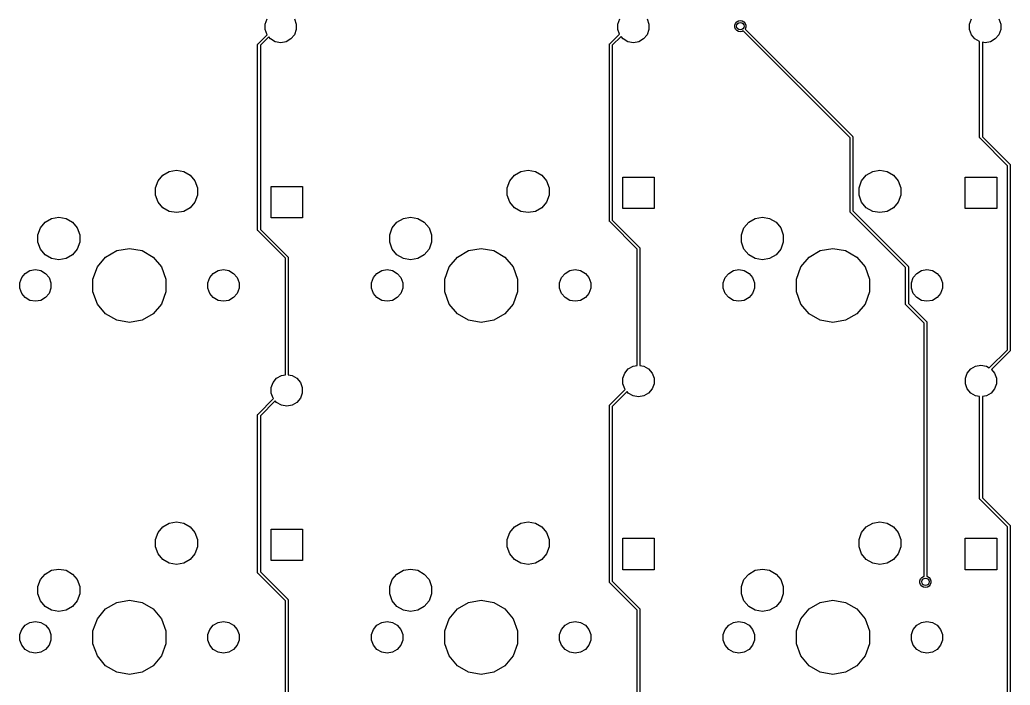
# Model space of a CAD drawing. Extents: x 16 to 275, y -108 to -11.
# Drawn here: x 16.1 to 69.6, y -81.6 to -45.7 of the extents above; entities that cross this region are included whole.
import ezdxf

# ---------------------------------------------------------------- set-up
doc = ezdxf.new("R2010")
doc.units = 0
doc.header["$MEASUREMENT"] = 0
doc.layers.add('BLACK', color=7, linetype='CONTINUOUS')

msp = doc.modelspace()

# ---------------------------------------------------------------- linework, layer by layer
at = {"layer": 'Black'}
for p, q in [((29.3325, -45.8874), (29.4338, -45.6091)), ((29.3325, -46.1836), (29.3325, -45.8874)), ((30.9111, -45.6091), (31.0124, -45.8874)), ((31.0124, -45.8874), (31.0124, -46.1836)), ((48.3825, -45.8874), (48.4838, -45.6091)), ((48.3825, -46.1836), (48.3825, -45.8874)), ((49.9611, -45.6091), (50.0624, -45.8874)), ((50.0624, -45.8874), (50.0624, -46.1836)), ((54.7034, -45.9477), (54.7392, -45.8494)), ((54.7034, -46.0523), (54.7034, -45.9477)), ((54.7392, -45.8494), (54.8064, -45.7693)), ((54.8064, -45.7693), (54.897, -45.717)), ((54.897, -45.717), (55, -45.6989)), ((55, -45.6989), (55.103, -45.717)), ((55.103, -45.717), (55.1936, -45.7693)), ((55.1936, -45.7693), (55.2608, -45.8494)), ((55.2608, -45.8494), (55.2966, -45.9477)), ((55.2966, -45.9477), (55.2966, -46.0523)), ((67.3825, -45.8874), (67.4838, -45.6091)), ((67.3825, -46.1836), (67.3825, -45.8874)), ((68.9611, -45.6091), (69.0624, -45.8874)), ((69.0624, -45.8874), (69.0624, -46.1836)), ((28.9461, -46.9461), (29.4329, -46.4593)), ((29.4329, -46.4593), (29.3325, -46.1836)), ((30.9111, -46.462), (30.7207, -46.6889)), ((31.0124, -46.1836), (30.9111, -46.462)), ((47.9461, -46.9461), (48.4696, -46.4227)), ((48.4696, -46.4227), (48.3825, -46.1836)), ((49.9611, -46.462), (49.7707, -46.6889)), ((50.0624, -46.1836), (49.9611, -46.462)), ((54.7392, -46.1506), (54.7034, -46.0523)), ((54.8064, -46.2307), (54.7392, -46.1506)), ((54.897, -46.283), (54.8064, -46.2307)), ((55, -46.3011), (54.897, -46.283)), ((55.103, -46.283), (55, -46.3011)), ((55.1488, -46.2565), (55.103, -46.283)), ((60.9238, -52.0316), (55.1488, -46.2565)), ((55.2608, -46.1506), (55.2597, -46.1519)), ((55.2597, -46.1519), (61.0539, -51.9461)), ((55.2966, -46.0523), (55.2608, -46.1506)), ((67.4838, -46.462), (67.3825, -46.1836)), ((67.6742, -46.6889), (67.4838, -46.462)), ((68.9611, -46.462), (68.7707, -46.6889)), ((69.0624, -46.1836), (68.9611, -46.462)), ((28.9238, -47), (28.9244, -46.9967)), ((28.9238, -57), (28.9238, -47)), ((28.9241, -46.9934), (28.9267, -46.9837)), ((28.9244, -46.9967), (28.9241, -46.9934)), ((28.9267, -46.9837), (28.9284, -46.9739)), ((28.9284, -46.9739), (28.9301, -46.971)), ((28.9301, -46.971), (28.9309, -46.9678)), ((28.9309, -46.9678), (28.9367, -46.9596)), ((28.9367, -46.9596), (28.9416, -46.951)), ((28.9416, -46.951), (28.9442, -46.9489)), ((28.9442, -46.9489), (28.9461, -46.9461)), ((29.5306, -46.5772), (29.0762, -47.0316)), ((29.0762, -47.0316), (29.0762, -56.9684)), ((29.6242, -46.6889), (29.5306, -46.5772)), ((29.8808, -46.837), (29.6242, -46.6889)), ((30.1725, -46.8884), (29.8808, -46.837)), ((30.4642, -46.837), (30.1725, -46.8884)), ((30.7207, -46.6889), (30.4642, -46.837)), ((47.9238, -47), (47.9244, -46.9967)), ((47.9238, -56.5), (47.9238, -47)), ((47.9241, -46.9934), (47.9267, -46.9837)), ((47.9244, -46.9967), (47.9241, -46.9934)), ((47.9267, -46.9837), (47.9284, -46.9739)), ((47.9284, -46.9739), (47.9301, -46.971)), ((47.9301, -46.971), (47.9309, -46.9678)), ((47.9309, -46.9678), (47.9367, -46.9596)), ((47.9367, -46.9596), (47.9416, -46.951)), ((47.9416, -46.951), (47.9442, -46.9489)), ((47.9442, -46.9489), (47.9461, -46.9461)), ((48.5577, -46.55), (48.0762, -47.0316)), ((48.0762, -47.0316), (48.0762, -56.4684)), ((48.6742, -46.6889), (48.5577, -46.55)), ((48.9308, -46.837), (48.6742, -46.6889)), ((49.2225, -46.8884), (48.9308, -46.837)), ((49.5142, -46.837), (49.2225, -46.8884)), ((49.7707, -46.6889), (49.5142, -46.837)), ((67.9238, -46.8329), (67.6742, -46.6889)), ((67.9238, -52), (67.9238, -46.8329)), ((68.2225, -46.8884), (68.0762, -46.8626)), ((68.0762, -46.8626), (68.0762, -51.9684)), ((68.5142, -46.837), (68.2225, -46.8884)), ((68.7707, -46.6889), (68.5142, -46.837)), ((60.9238, -56), (60.9238, -52.0316)), ((61.0539, -51.9461), (61.0558, -51.9489)), ((61.0558, -51.9489), (61.0584, -51.951)), ((61.0584, -51.951), (61.0633, -51.9596)), ((61.0633, -51.9596), (61.0691, -51.9678)), ((61.0691, -51.9678), (61.0699, -51.971)), ((61.0699, -51.971), (61.0716, -51.9739)), ((61.0716, -51.9739), (61.0733, -51.9837)), ((61.0733, -51.9837), (61.0759, -51.9934)), ((61.0759, -51.9934), (61.0756, -51.9967)), ((61.0756, -51.9967), (61.0762, -52)), ((61.0762, -52), (61.0762, -55.9684)), ((67.9244, -52.0033), (67.9238, -52)), ((67.9241, -52.0066), (67.9244, -52.0033)), ((67.9267, -52.0163), (67.9241, -52.0066)), ((67.9284, -52.0261), (67.9267, -52.0163)), ((67.9301, -52.029), (67.9284, -52.0261)), ((67.9309, -52.0322), (67.9301, -52.029)), ((67.9367, -52.0404), (67.9309, -52.0322)), ((67.9416, -52.049), (67.9367, -52.0404)), ((67.9442, -52.0511), (67.9416, -52.049)), ((67.9461, -52.0539), (67.9442, -52.0511)), ((69.4238, -53.5316), (67.9461, -52.0539)), ((68.0762, -51.9684), (69.5539, -53.4461)), ((69.5539, -53.4461), (69.5558, -53.4489)), ((69.5558, -53.4489), (69.5584, -53.451)), ((69.5584, -53.451), (69.5633, -53.4596)), ((69.5633, -53.4596), (69.5691, -53.4678)), ((69.5691, -53.4678), (69.5699, -53.471)), ((69.5699, -53.471), (69.5716, -53.4739)), ((69.5716, -53.4739), (69.5733, -53.4837)), ((69.5733, -53.4837), (69.5759, -53.4934)), ((69.5759, -53.4934), (69.5756, -53.4967)), ((69.5756, -53.4967), (69.5762, -53.5)), ((23.8025, -54.0411), (24.1476, -53.8418)), ((24.1476, -53.8418), (24.54, -53.7726)), ((24.54, -53.7726), (24.9324, -53.8418)), ((24.9324, -53.8418), (25.2775, -54.0411)), ((42.8025, -54.0411), (43.1476, -53.8418)), ((43.1476, -53.8418), (43.54, -53.7726)), ((43.54, -53.7726), (43.9324, -53.8418)), ((43.9324, -53.8418), (44.2775, -54.0411)), ((61.8025, -54.0411), (62.1476, -53.8418)), ((62.1476, -53.8418), (62.54, -53.7726)), ((62.54, -53.7726), (62.9324, -53.8418)), ((62.9324, -53.8418), (63.2775, -54.0411)), ((69.4238, -63.4684), (69.4238, -53.5316)), ((69.5762, -53.5), (69.5762, -63.5)), ((23.4101, -54.7208), (23.5464, -54.3463)), ((23.5464, -54.3463), (23.8025, -54.0411)), ((25.2775, -54.0411), (25.5336, -54.3463)), ((25.5336, -54.3463), (25.6699, -54.7208)), ((42.4101, -54.7208), (42.5464, -54.3463)), ((42.5464, -54.3463), (42.8025, -54.0411)), ((44.2775, -54.0411), (44.5336, -54.3463)), ((44.5336, -54.3463), (44.6699, -54.7208)), ((48.6478, -55.8501), (48.6478, -54.1509)), ((48.6478, -54.1509), (50.3471, -54.1509)), ((50.3471, -54.1509), (50.3471, -55.8501)), ((61.4101, -54.7208), (61.5464, -54.3463)), ((61.5464, -54.3463), (61.8025, -54.0411)), ((63.2775, -54.0411), (63.5336, -54.3463)), ((63.5336, -54.3463), (63.6699, -54.7208)), ((67.1478, -55.8501), (67.1478, -54.1509)), ((67.1478, -54.1509), (68.8471, -54.1509)), ((68.8471, -54.1509), (68.8471, -55.8501)), ((23.4101, -55.1192), (23.4101, -54.7208)), ((25.6699, -54.7208), (25.6699, -55.1192)), ((29.6478, -56.3501), (29.6478, -54.6509)), ((29.6478, -54.6509), (31.3471, -54.6509)), ((31.3471, -54.6509), (31.3471, -56.3501)), ((42.4101, -55.1192), (42.4101, -54.7208)), ((44.6699, -54.7208), (44.6699, -55.1192)), ((61.4101, -55.1192), (61.4101, -54.7208)), ((63.6699, -54.7208), (63.6699, -55.1192)), ((23.5464, -55.4937), (23.4101, -55.1192)), ((23.8025, -55.7989), (23.5464, -55.4937)), ((25.5336, -55.4937), (25.2775, -55.7989)), ((25.6699, -55.1192), (25.5336, -55.4937)), ((42.5464, -55.4937), (42.4101, -55.1192)), ((42.8025, -55.7989), (42.5464, -55.4937)), ((44.5336, -55.4937), (44.2775, -55.7989)), ((44.6699, -55.1192), (44.5336, -55.4937)), ((61.5464, -55.4937), (61.4101, -55.1192)), ((61.8025, -55.7989), (61.5464, -55.4937)), ((63.5336, -55.4937), (63.2775, -55.7989)), ((63.6699, -55.1192), (63.5336, -55.4937)), ((24.1476, -55.9982), (23.8025, -55.7989)), ((24.54, -56.0674), (24.1476, -55.9982)), ((24.9324, -55.9982), (24.54, -56.0674)), ((25.2775, -55.7989), (24.9324, -55.9982)), ((43.1476, -55.9982), (42.8025, -55.7989)), ((43.54, -56.0674), (43.1476, -55.9982)), ((43.9324, -55.9982), (43.54, -56.0674)), ((44.2775, -55.7989), (43.9324, -55.9982)), ((50.3471, -55.8501), (48.6478, -55.8501)), ((60.9244, -56.0033), (60.9238, -56)), ((60.9241, -56.0066), (60.9244, -56.0033)), ((60.9267, -56.0163), (60.9241, -56.0066)), ((60.9284, -56.0261), (60.9267, -56.0163)), ((60.9301, -56.029), (60.9284, -56.0261)), ((60.9309, -56.0322), (60.9301, -56.029)), ((60.9367, -56.0404), (60.9309, -56.0322)), ((60.9416, -56.049), (60.9367, -56.0404)), ((60.9442, -56.0511), (60.9416, -56.049)), ((60.9461, -56.0539), (60.9442, -56.0511)), ((63.9238, -59.0316), (60.9461, -56.0539)), ((61.0762, -55.9684), (64.0539, -58.9461)), ((62.1476, -55.9982), (61.8025, -55.7989)), ((62.54, -56.0674), (62.1476, -55.9982)), ((62.9324, -55.9982), (62.54, -56.0674)), ((63.2775, -55.7989), (62.9324, -55.9982)), ((68.8471, -55.8501), (67.1478, -55.8501)), ((17.1964, -56.8863), (17.4525, -56.5811)), ((17.4525, -56.5811), (17.7976, -56.3818)), ((17.7976, -56.3818), (18.19, -56.3126)), ((18.19, -56.3126), (18.5824, -56.3818)), ((18.5824, -56.3818), (18.9275, -56.5811)), ((18.9275, -56.5811), (19.1836, -56.8863)), ((31.3471, -56.3501), (29.6478, -56.3501)), ((36.1964, -56.8863), (36.4525, -56.5811)), ((36.4525, -56.5811), (36.7976, -56.3818)), ((36.7976, -56.3818), (37.19, -56.3126)), ((37.19, -56.3126), (37.5824, -56.3818)), ((37.5824, -56.3818), (37.9275, -56.5811)), ((37.9275, -56.5811), (38.1836, -56.8863)), ((47.9244, -56.5033), (47.9238, -56.5)), ((47.9241, -56.5066), (47.9244, -56.5033)), ((47.9267, -56.5163), (47.9241, -56.5066)), ((47.9284, -56.5261), (47.9267, -56.5163)), ((47.9301, -56.529), (47.9284, -56.5261)), ((47.9309, -56.5322), (47.9301, -56.529)), ((47.9367, -56.5404), (47.9309, -56.5322)), ((47.9416, -56.549), (47.9367, -56.5404)), ((47.9442, -56.5511), (47.9416, -56.549)), ((47.9461, -56.5539), (47.9442, -56.5511)), ((49.4238, -58.0316), (47.9461, -56.5539)), ((48.0762, -56.4684), (49.5539, -57.9461)), ((55.1964, -56.8863), (55.4525, -56.5811)), ((55.4525, -56.5811), (55.7976, -56.3818)), ((55.7976, -56.3818), (56.19, -56.3126)), ((56.19, -56.3126), (56.5824, -56.3818)), ((56.5824, -56.3818), (56.9275, -56.5811)), ((56.9275, -56.5811), (57.1836, -56.8863)), ((17.0601, -57.2608), (17.1964, -56.8863)), ((19.1836, -56.8863), (19.3199, -57.2608)), ((28.9244, -57.0033), (28.9238, -57)), ((28.9241, -57.0066), (28.9244, -57.0033)), ((28.9267, -57.0163), (28.9241, -57.0066)), ((28.9284, -57.0261), (28.9267, -57.0163)), ((28.9301, -57.029), (28.9284, -57.0261)), ((28.9309, -57.0322), (28.9301, -57.029)), ((28.9367, -57.0404), (28.9309, -57.0322)), ((28.9416, -57.049), (28.9367, -57.0404)), ((28.9442, -57.0511), (28.9416, -57.049)), ((28.9461, -57.0539), (28.9442, -57.0511)), ((30.4238, -58.5316), (28.9461, -57.0539)), ((29.0762, -56.9684), (30.5539, -58.4461)), ((36.0601, -57.2608), (36.1964, -56.8863)), ((38.1836, -56.8863), (38.3199, -57.2608)), ((55.0601, -57.2608), (55.1964, -56.8863)), ((57.1836, -56.8863), (57.3199, -57.2608)), ((17.0601, -57.6592), (17.0601, -57.2608)), ((17.1964, -58.0337), (17.0601, -57.6592)), ((19.3199, -57.6592), (19.1836, -58.0337)), ((19.3199, -57.2608), (19.3199, -57.6592)), ((36.0601, -57.6592), (36.0601, -57.2608)), ((36.1964, -58.0337), (36.0601, -57.6592)), ((38.3199, -57.6592), (38.1836, -58.0337)), ((38.3199, -57.2608), (38.3199, -57.6592)), ((55.0601, -57.6592), (55.0601, -57.2608)), ((55.1964, -58.0337), (55.0601, -57.6592)), ((57.3199, -57.6592), (57.1836, -58.0337)), ((57.3199, -57.2608), (57.3199, -57.6592)), ((17.4525, -58.3389), (17.1964, -58.0337)), ((19.1836, -58.0337), (18.9275, -58.3389)), ((20.7134, -58.4667), (21.3154, -58.1192)), ((21.3154, -58.1192), (22, -57.9985)), ((22, -57.9985), (22.6846, -58.1192)), ((22.6846, -58.1192), (23.2865, -58.4667)), ((36.4525, -58.3389), (36.1964, -58.0337)), ((38.1836, -58.0337), (37.9275, -58.3389)), ((39.7135, -58.4667), (40.3154, -58.1192)), ((40.3154, -58.1192), (41, -57.9985)), ((41, -57.9985), (41.6846, -58.1192)), ((41.6846, -58.1192), (42.2865, -58.4667)), ((49.4238, -64.3206), (49.4238, -58.0316)), ((49.5539, -57.9461), (49.5558, -57.9489)), ((49.5558, -57.9489), (49.5584, -57.951)), ((49.5584, -57.951), (49.5633, -57.9596)), ((49.5633, -57.9596), (49.5691, -57.9678)), ((49.5691, -57.9678), (49.5699, -57.971)), ((49.5699, -57.971), (49.5716, -57.9739)), ((49.5716, -57.9739), (49.5733, -57.9837)), ((49.5733, -57.9837), (49.5759, -57.9934)), ((49.5759, -57.9934), (49.5756, -57.9967)), ((49.5756, -57.9967), (49.5762, -58)), ((49.5762, -58), (49.5762, -64.3215)), ((55.4525, -58.3389), (55.1964, -58.0337)), ((57.1836, -58.0337), (56.9275, -58.3389)), ((58.7134, -58.4667), (59.3154, -58.1192)), ((59.3154, -58.1192), (60, -57.9985)), ((60, -57.9985), (60.6846, -58.1192)), ((60.6846, -58.1192), (61.2865, -58.4667)), ((17.7976, -58.5382), (17.4525, -58.3389)), ((18.19, -58.6074), (17.7976, -58.5382)), ((18.5824, -58.5382), (18.19, -58.6074)), ((18.9275, -58.3389), (18.5824, -58.5382)), ((20.2666, -58.9992), (20.7134, -58.4667)), ((23.2865, -58.4667), (23.7334, -58.9992)), ((30.4238, -64.8206), (30.4238, -58.5316)), ((30.5539, -58.4461), (30.5558, -58.4489)), ((30.5558, -58.4489), (30.5584, -58.451)), ((30.5584, -58.451), (30.5633, -58.4596)), ((30.5633, -58.4596), (30.5691, -58.4678)), ((30.5691, -58.4678), (30.5699, -58.471)), ((30.5699, -58.471), (30.5716, -58.4739)), ((30.5716, -58.4739), (30.5733, -58.4837)), ((30.5733, -58.4837), (30.5759, -58.4934)), ((30.5759, -58.4934), (30.5756, -58.4967)), ((30.5756, -58.4967), (30.5762, -58.5)), ((30.5762, -58.5), (30.5762, -64.8215)), ((36.7976, -58.5382), (36.4525, -58.3389)), ((37.19, -58.6074), (36.7976, -58.5382)), ((37.5824, -58.5382), (37.19, -58.6074)), ((37.9275, -58.3389), (37.5824, -58.5382)), ((39.2666, -58.9992), (39.7135, -58.4667)), ((42.2865, -58.4667), (42.7334, -58.9992)), ((55.7976, -58.5382), (55.4525, -58.3389)), ((56.19, -58.6074), (55.7976, -58.5382)), ((56.5824, -58.5382), (56.19, -58.6074)), ((56.9275, -58.3389), (56.5824, -58.5382)), ((58.2666, -58.9992), (58.7134, -58.4667)), ((61.2865, -58.4667), (61.7334, -58.9992)), ((16.1803, -59.5729), (16.371, -59.3457)), ((16.371, -59.3457), (16.6279, -59.1974)), ((16.6279, -59.1974), (16.92, -59.1458)), ((16.92, -59.1458), (17.2121, -59.1974)), ((17.2121, -59.1974), (17.469, -59.3457)), ((17.469, -59.3457), (17.6597, -59.5729)), ((20.0289, -59.6524), (20.2666, -58.9992)), ((23.7334, -58.9992), (23.9711, -59.6524)), ((26.3403, -59.5729), (26.531, -59.3457)), ((26.531, -59.3457), (26.7879, -59.1974)), ((26.7879, -59.1974), (27.08, -59.1458)), ((27.08, -59.1458), (27.3721, -59.1974)), ((27.3721, -59.1974), (27.629, -59.3457)), ((27.629, -59.3457), (27.8197, -59.5729)), ((35.1803, -59.5729), (35.371, -59.3457)), ((35.371, -59.3457), (35.6279, -59.1974)), ((35.6279, -59.1974), (35.92, -59.1458)), ((35.92, -59.1458), (36.2121, -59.1974)), ((36.2121, -59.1974), (36.469, -59.3457)), ((36.469, -59.3457), (36.6597, -59.5729)), ((39.0289, -59.6524), (39.2666, -58.9992)), ((42.7334, -58.9992), (42.9711, -59.6524)), ((45.3403, -59.5729), (45.531, -59.3457)), ((45.531, -59.3457), (45.7879, -59.1974)), ((45.7879, -59.1974), (46.08, -59.1458)), ((46.08, -59.1458), (46.3721, -59.1974)), ((46.3721, -59.1974), (46.629, -59.3457)), ((46.629, -59.3457), (46.8197, -59.5729)), ((54.1803, -59.5729), (54.371, -59.3457)), ((54.371, -59.3457), (54.6279, -59.1974)), ((54.6279, -59.1974), (54.92, -59.1458)), ((54.92, -59.1458), (55.2121, -59.1974)), ((55.2121, -59.1974), (55.469, -59.3457)), ((55.469, -59.3457), (55.6597, -59.5729)), ((58.0289, -59.6524), (58.2666, -58.9992)), ((61.7334, -58.9992), (61.9711, -59.6524)), ((63.9238, -61), (63.9238, -59.0316)), ((64.0539, -58.9461), (64.0558, -58.9489)), ((64.0558, -58.9489), (64.0584, -58.951)), ((64.0584, -58.951), (64.0633, -58.9596)), ((64.0633, -58.9596), (64.0691, -58.9678)), ((64.0691, -58.9678), (64.0699, -58.971)), ((64.0699, -58.971), (64.0716, -58.9739)), ((64.0716, -58.9739), (64.0733, -58.9837)), ((64.0733, -58.9837), (64.0759, -58.9934)), ((64.0759, -58.9934), (64.0756, -58.9967)), ((64.0756, -58.9967), (64.0762, -59)), ((64.0762, -59), (64.0762, -60.9684)), ((64.3403, -59.5729), (64.531, -59.3457)), ((64.531, -59.3457), (64.7879, -59.1974)), ((64.7879, -59.1974), (65.08, -59.1458)), ((65.08, -59.1458), (65.3721, -59.1974)), ((65.3721, -59.1974), (65.629, -59.3457)), ((65.629, -59.3457), (65.8197, -59.5729)), ((16.0788, -59.8517), (16.1803, -59.5729)), ((16.0788, -60.1483), (16.0788, -59.8517)), ((17.6597, -59.5729), (17.7612, -59.8517)), ((17.7612, -59.8517), (17.7612, -60.1483)), ((20.0289, -60.3476), (20.0289, -59.6524)), ((23.9711, -59.6524), (23.9711, -60.3476)), ((26.2388, -59.8517), (26.3403, -59.5729)), ((26.2388, -60.1483), (26.2388, -59.8517)), ((27.8197, -59.5729), (27.9212, -59.8517)), ((27.9212, -59.8517), (27.9212, -60.1483)), ((35.0788, -59.8517), (35.1803, -59.5729)), ((35.0788, -60.1483), (35.0788, -59.8517)), ((36.6597, -59.5729), (36.7612, -59.8517)), ((36.7612, -59.8517), (36.7612, -60.1483)), ((39.0289, -60.3476), (39.0289, -59.6524)), ((42.9711, -59.6524), (42.9711, -60.3476)), ((45.2388, -59.8517), (45.3403, -59.5729)), ((45.2388, -60.1483), (45.2388, -59.8517)), ((46.8197, -59.5729), (46.9212, -59.8517)), ((46.9212, -59.8517), (46.9212, -60.1483)), ((54.0788, -59.8517), (54.1803, -59.5729)), ((54.0788, -60.1483), (54.0788, -59.8517)), ((55.6597, -59.5729), (55.7612, -59.8517)), ((55.7612, -59.8517), (55.7612, -60.1483)), ((58.0289, -60.3476), (58.0289, -59.6524)), ((61.9711, -59.6524), (61.9711, -60.3476)), ((64.2388, -59.8517), (64.3403, -59.5729)), ((64.2388, -60.1483), (64.2388, -59.8517)), ((65.8197, -59.5729), (65.9212, -59.8517)), ((65.9212, -59.8517), (65.9212, -60.1483)), ((16.1803, -60.4271), (16.0788, -60.1483)), ((16.371, -60.6543), (16.1803, -60.4271)), ((17.6597, -60.4271), (17.469, -60.6543)), ((17.7612, -60.1483), (17.6597, -60.4271)), ((20.2666, -61.0008), (20.0289, -60.3476)), ((23.9711, -60.3476), (23.7334, -61.0008)), ((26.3403, -60.4271), (26.2388, -60.1483)), ((26.531, -60.6543), (26.3403, -60.4271)), ((27.8197, -60.4271), (27.629, -60.6543)), ((27.9212, -60.1483), (27.8197, -60.4271)), ((35.1803, -60.4271), (35.0788, -60.1483)), ((35.371, -60.6543), (35.1803, -60.4271)), ((36.6597, -60.4271), (36.469, -60.6543)), ((36.7612, -60.1483), (36.6597, -60.4271)), ((39.2666, -61.0008), (39.0289, -60.3476)), ((42.9711, -60.3476), (42.7334, -61.0008)), ((45.3403, -60.4271), (45.2388, -60.1483)), ((45.531, -60.6543), (45.3403, -60.4271)), ((46.8197, -60.4271), (46.629, -60.6543)), ((46.9212, -60.1483), (46.8197, -60.4271)), ((54.1803, -60.4271), (54.0788, -60.1483)), ((54.371, -60.6543), (54.1803, -60.4271)), ((55.6597, -60.4271), (55.469, -60.6543)), ((55.7612, -60.1483), (55.6597, -60.4271)), ((58.2666, -61.0008), (58.0289, -60.3476)), ((61.9711, -60.3476), (61.7334, -61.0008)), ((64.3403, -60.4271), (64.2388, -60.1483)), ((64.531, -60.6543), (64.3403, -60.4271)), ((65.8197, -60.4271), (65.629, -60.6543)), ((65.9212, -60.1483), (65.8197, -60.4271)), ((16.6279, -60.8026), (16.371, -60.6543)), ((16.92, -60.8541), (16.6279, -60.8026)), ((17.2121, -60.8026), (16.92, -60.8541)), ((17.469, -60.6543), (17.2121, -60.8026)), ((26.7879, -60.8026), (26.531, -60.6543)), ((27.08, -60.8541), (26.7879, -60.8026)), ((27.3721, -60.8026), (27.08, -60.8541)), ((27.629, -60.6543), (27.3721, -60.8026)), ((35.6279, -60.8026), (35.371, -60.6543)), ((35.92, -60.8541), (35.6279, -60.8026)), ((36.2121, -60.8026), (35.92, -60.8541)), ((36.469, -60.6543), (36.2121, -60.8026)), ((45.7879, -60.8026), (45.531, -60.6543)), ((46.08, -60.8541), (45.7879, -60.8026)), ((46.3721, -60.8026), (46.08, -60.8541)), ((46.629, -60.6543), (46.3721, -60.8026)), ((54.6279, -60.8026), (54.371, -60.6543)), ((54.92, -60.8541), (54.6279, -60.8026)), ((55.2121, -60.8026), (54.92, -60.8541)), ((55.469, -60.6543), (55.2121, -60.8026)), ((64.0762, -60.9684), (65.0539, -61.9461)), ((64.7879, -60.8026), (64.531, -60.6543)), ((65.08, -60.8541), (64.7879, -60.8026)), ((65.3721, -60.8026), (65.08, -60.8541)), ((65.629, -60.6543), (65.3721, -60.8026)), ((20.7134, -61.5332), (20.2666, -61.0008)), ((23.7334, -61.0008), (23.2865, -61.5332)), ((39.7135, -61.5332), (39.2666, -61.0008)), ((42.7334, -61.0008), (42.2865, -61.5332)), ((58.7134, -61.5332), (58.2666, -61.0008)), ((61.7334, -61.0008), (61.2865, -61.5332)), ((63.9244, -61.0033), (63.9238, -61)), ((63.9241, -61.0066), (63.9244, -61.0033)), ((63.9267, -61.0163), (63.9241, -61.0066)), ((63.9284, -61.0261), (63.9267, -61.0163)), ((63.9301, -61.029), (63.9284, -61.0261)), ((63.9309, -61.0322), (63.9301, -61.029)), ((63.9367, -61.0404), (63.9309, -61.0322)), ((63.9416, -61.049), (63.9367, -61.0404)), ((63.9442, -61.0511), (63.9416, -61.049)), ((63.9461, -61.0539), (63.9442, -61.0511)), ((64.9238, -62.0316), (63.9461, -61.0539)), ((21.3154, -61.8808), (20.7134, -61.5332)), ((22, -62.0015), (21.3154, -61.8808)), ((22.6846, -61.8808), (22, -62.0015)), ((23.2865, -61.5332), (22.6846, -61.8808)), ((40.3154, -61.8808), (39.7135, -61.5332)), ((41, -62.0015), (40.3154, -61.8808)), ((41.6846, -61.8808), (41, -62.0015)), ((42.2865, -61.5332), (41.6846, -61.8808)), ((59.3154, -61.8808), (58.7134, -61.5332)), ((60, -62.0015), (59.3154, -61.8808)), ((60.6846, -61.8808), (60, -62.0015)), ((61.2865, -61.5332), (60.6846, -61.8808)), ((64.9238, -75.7123), (64.9238, -62.0316)), ((65.0539, -61.9461), (65.0558, -61.9489)), ((65.0558, -61.9489), (65.0584, -61.951)), ((65.0584, -61.951), (65.0634, -61.9596)), ((65.0634, -61.9596), (65.0691, -61.9678)), ((65.0691, -61.9678), (65.0699, -61.971)), ((65.0699, -61.971), (65.0716, -61.9739)), ((65.0716, -61.9739), (65.0733, -61.9837)), ((65.0733, -61.9837), (65.0759, -61.9934)), ((65.0759, -61.9934), (65.0756, -61.9967)), ((65.0756, -61.9967), (65.0762, -62)), ((65.0762, -62), (65.0762, -75.7123)), ((68.4438, -64.4484), (69.4238, -63.4684)), ((69.5539, -63.5539), (68.5707, -64.537)), ((69.5558, -63.5511), (69.5539, -63.5539)), ((69.5584, -63.549), (69.5558, -63.5511)), ((69.5633, -63.5404), (69.5584, -63.549)), ((69.5691, -63.5322), (69.5633, -63.5404)), ((69.5699, -63.529), (69.5691, -63.5322)), ((69.5716, -63.5261), (69.5699, -63.529)), ((69.5733, -63.5163), (69.5716, -63.5261)), ((69.5759, -63.5066), (69.5733, -63.5163)), ((69.5762, -63.5), (69.5756, -63.5033)), ((69.5756, -63.5033), (69.5759, -63.5066)), ((48.7588, -64.7341), (48.9492, -64.5072)), ((48.9492, -64.5072), (49.2058, -64.3591)), ((49.2058, -64.3591), (49.4238, -64.3206)), ((49.5762, -64.3215), (49.7892, -64.3591)), ((49.7892, -64.3591), (50.0457, -64.5072)), ((50.0457, -64.5072), (50.2361, -64.7341)), ((67.2588, -64.7341), (67.4492, -64.5072)), ((67.4492, -64.5072), (67.7058, -64.3591)), ((67.7058, -64.3591), (67.9975, -64.3076)), ((67.9975, -64.3076), (68.2892, -64.3591)), ((68.2892, -64.3591), (68.4438, -64.4484)), ((68.5707, -64.537), (68.7361, -64.7341)), ((29.6575, -65.5124), (29.7588, -65.2341)), ((29.7588, -65.2341), (29.9492, -65.0072)), ((29.9492, -65.0072), (30.2058, -64.8591)), ((30.2058, -64.8591), (30.4238, -64.8206)), ((30.5762, -64.8215), (30.7892, -64.8591)), ((30.7892, -64.8591), (31.0457, -65.0072)), ((31.0457, -65.0072), (31.2361, -65.2341)), ((31.2361, -65.2341), (31.3374, -65.5124)), ((48.6575, -65.0124), (48.7588, -64.7341)), ((48.6575, -65.3086), (48.6575, -65.0124)), ((50.2361, -64.7341), (50.3374, -65.0124)), ((50.3374, -65.0124), (50.3374, -65.3086)), ((67.1575, -65.0124), (67.2588, -64.7341)), ((67.1575, -65.3086), (67.1575, -65.0124)), ((68.7361, -64.7341), (68.8374, -65.0124)), ((68.8374, -65.0124), (68.8374, -65.3086)), ((29.6575, -65.8086), (29.6575, -65.5124)), ((31.3374, -65.5124), (31.3374, -65.8086)), ((47.9461, -66.4461), (48.78, -65.6122)), ((48.8784, -65.7294), (48.0762, -66.5316)), ((48.7588, -65.587), (48.6575, -65.3086)), ((48.78, -65.6122), (48.7588, -65.587)), ((48.9492, -65.8139), (48.8784, -65.7294)), ((50.2361, -65.587), (50.0457, -65.8139)), ((50.3374, -65.3086), (50.2361, -65.587)), ((67.2588, -65.587), (67.1575, -65.3086)), ((67.4492, -65.8139), (67.2588, -65.587)), ((68.7361, -65.587), (68.5457, -65.8139)), ((68.8374, -65.3086), (68.7361, -65.587)), ((28.9461, -66.9461), (29.78, -66.1122)), ((29.8784, -66.2294), (29.0762, -67.0316)), ((29.7588, -66.087), (29.6575, -65.8086)), ((29.78, -66.1122), (29.7588, -66.087)), ((29.9492, -66.3139), (29.8784, -66.2294)), ((30.2058, -66.462), (29.9492, -66.3139)), ((31.0457, -66.3139), (30.7892, -66.462)), ((31.2361, -66.087), (31.0457, -66.3139)), ((31.3374, -65.8086), (31.2361, -66.087)), ((49.2058, -65.962), (48.9492, -65.8139)), ((49.4975, -66.0134), (49.2058, -65.962)), ((49.7892, -65.962), (49.4975, -66.0134)), ((50.0457, -65.8139), (49.7892, -65.962)), ((67.7058, -65.962), (67.4492, -65.8139)), ((67.9238, -66.0004), (67.7058, -65.962)), ((67.9238, -71.5), (67.9238, -66.0004)), ((68.2892, -65.962), (68.0762, -65.9995)), ((68.0762, -65.9995), (68.0762, -71.4684)), ((68.5457, -65.8139), (68.2892, -65.962)), ((30.4975, -66.5134), (30.2058, -66.462)), ((30.7892, -66.462), (30.4975, -66.5134)), ((47.9238, -66.5), (47.9244, -66.4967)), ((47.9238, -76), (47.9238, -66.5)), ((47.9241, -66.4934), (47.9267, -66.4837)), ((47.9244, -66.4967), (47.9241, -66.4934)), ((47.9267, -66.4837), (47.9284, -66.4739)), ((47.9284, -66.4739), (47.9301, -66.471)), ((47.9301, -66.471), (47.9309, -66.4678)), ((47.9309, -66.4678), (47.9367, -66.4596)), ((47.9367, -66.4596), (47.9416, -66.451)), ((47.9416, -66.451), (47.9442, -66.4489)), ((47.9442, -66.4489), (47.9461, -66.4461)), ((48.0762, -66.5316), (48.0762, -75.9684)), ((28.9238, -67), (28.9244, -66.9967)), ((28.9238, -75.5), (28.9238, -67)), ((28.9241, -66.9934), (28.9267, -66.9837)), ((28.9244, -66.9967), (28.9241, -66.9934)), ((28.9267, -66.9837), (28.9284, -66.9739)), ((28.9284, -66.9739), (28.9301, -66.971)), ((28.9301, -66.971), (28.9309, -66.9678)), ((28.9309, -66.9678), (28.9367, -66.9596)), ((28.9367, -66.9596), (28.9416, -66.951)), ((28.9416, -66.951), (28.9442, -66.9489)), ((28.9442, -66.9489), (28.9461, -66.9461)), ((29.0762, -67.0316), (29.0762, -75.4684)), ((67.9244, -71.5033), (67.9238, -71.5)), ((67.9241, -71.5066), (67.9244, -71.5033)), ((67.9267, -71.5163), (67.9241, -71.5066)), ((67.9284, -71.5261), (67.9267, -71.5163)), ((67.9301, -71.529), (67.9284, -71.5261)), ((67.9309, -71.5322), (67.9301, -71.529)), ((67.9367, -71.5404), (67.9309, -71.5322)), ((67.9416, -71.549), (67.9367, -71.5404)), ((67.9442, -71.5511), (67.9416, -71.549)), ((67.9461, -71.5539), (67.9442, -71.5511)), ((69.4238, -73.0316), (67.9461, -71.5539)), ((68.0762, -71.4684), (69.5539, -72.9461)), ((23.5464, -73.3463), (23.8025, -73.0411)), ((23.8025, -73.0411), (24.1476, -72.8418)), ((24.1476, -72.8418), (24.54, -72.7726)), ((24.54, -72.7726), (24.9324, -72.8418)), ((24.9324, -72.8418), (25.2775, -73.0411)), ((25.2775, -73.0411), (25.5336, -73.3463)), ((29.6478, -74.8501), (29.6478, -73.1509)), ((29.6478, -73.1509), (31.3471, -73.1509)), ((31.3471, -73.1509), (31.3471, -74.8501)), ((42.5464, -73.3463), (42.8025, -73.0411)), ((42.8025, -73.0411), (43.1476, -72.8418)), ((43.1476, -72.8418), (43.54, -72.7726)), ((43.54, -72.7726), (43.9324, -72.8418)), ((43.9324, -72.8418), (44.2775, -73.0411)), ((44.2775, -73.0411), (44.5336, -73.3463)), ((61.5464, -73.3463), (61.8025, -73.0411)), ((61.8025, -73.0411), (62.1476, -72.8418)), ((62.1476, -72.8418), (62.54, -72.7726)), ((62.54, -72.7726), (62.9324, -72.8418)), ((62.9324, -72.8418), (63.2775, -73.0411)), ((63.2775, -73.0411), (63.5336, -73.3463)), ((69.4238, -82.9684), (69.4238, -73.0316)), ((69.5539, -72.9461), (69.5558, -72.9489)), ((69.5558, -72.9489), (69.5584, -72.951)), ((69.5584, -72.951), (69.5633, -72.9596)), ((69.5633, -72.9596), (69.5691, -72.9678)), ((69.5691, -72.9678), (69.5699, -72.971)), ((69.5699, -72.971), (69.5716, -72.9739)), ((69.5716, -72.9739), (69.5733, -72.9837)), ((69.5733, -72.9837), (69.5759, -72.9934)), ((69.5759, -72.9934), (69.5756, -72.9967)), ((69.5756, -72.9967), (69.5762, -73)), ((69.5762, -73), (69.5762, -83)), ((23.4101, -73.7208), (23.5464, -73.3463)), ((23.4101, -74.1192), (23.4101, -73.7208)), ((25.5336, -73.3463), (25.6699, -73.7208)), ((25.6699, -73.7208), (25.6699, -74.1192)), ((42.4101, -73.7208), (42.5464, -73.3463)), ((42.4101, -74.1192), (42.4101, -73.7208)), ((44.5336, -73.3463), (44.6699, -73.7208)), ((44.6699, -73.7208), (44.6699, -74.1192)), ((48.6478, -75.3501), (48.6478, -73.6509)), ((48.6478, -73.6509), (50.3471, -73.6509)), ((50.3471, -73.6509), (50.3471, -75.3501)), ((61.4101, -73.7208), (61.5464, -73.3463)), ((61.4101, -74.1192), (61.4101, -73.7208)), ((63.5336, -73.3463), (63.6699, -73.7208)), ((63.6699, -73.7208), (63.6699, -74.1192)), ((67.1478, -75.3501), (67.1478, -73.6509)), ((67.1478, -73.6509), (68.8471, -73.6509)), ((68.8471, -73.6509), (68.8471, -75.3501)), ((23.5464, -74.4937), (23.4101, -74.1192)), ((25.6699, -74.1192), (25.5336, -74.4937)), ((42.5464, -74.4937), (42.4101, -74.1192)), ((44.6699, -74.1192), (44.5336, -74.4937)), ((61.5464, -74.4937), (61.4101, -74.1192)), ((63.6699, -74.1192), (63.5336, -74.4937)), ((23.8025, -74.7989), (23.5464, -74.4937)), ((24.1476, -74.9982), (23.8025, -74.7989)), ((25.2775, -74.7989), (24.9324, -74.9982)), ((25.5336, -74.4937), (25.2775, -74.7989)), ((31.3471, -74.8501), (29.6478, -74.8501)), ((42.8025, -74.7989), (42.5464, -74.4937)), ((43.1476, -74.9982), (42.8025, -74.7989)), ((44.2775, -74.7989), (43.9324, -74.9982)), ((44.5336, -74.4937), (44.2775, -74.7989)), ((61.8025, -74.7989), (61.5464, -74.4937)), ((62.1476, -74.9982), (61.8025, -74.7989)), ((63.2775, -74.7989), (62.9324, -74.9982)), ((63.5336, -74.4937), (63.2775, -74.7989)), ((17.4525, -75.5811), (17.7976, -75.3818)), ((17.7976, -75.3818), (18.19, -75.3126)), ((18.19, -75.3126), (18.5824, -75.3818)), ((18.5824, -75.3818), (18.9275, -75.5811)), ((24.54, -75.0674), (24.1476, -74.9982)), ((24.9324, -74.9982), (24.54, -75.0674)), ((36.4525, -75.5811), (36.7976, -75.3818)), ((36.7976, -75.3818), (37.19, -75.3126)), ((37.19, -75.3126), (37.5824, -75.3818)), ((37.5824, -75.3818), (37.9275, -75.5811)), ((43.54, -75.0674), (43.1476, -74.9982)), ((43.9324, -74.9982), (43.54, -75.0674)), ((50.3471, -75.3501), (48.6478, -75.3501)), ((55.4525, -75.5811), (55.7976, -75.3818)), ((55.7976, -75.3818), (56.19, -75.3126)), ((56.19, -75.3126), (56.5824, -75.3818)), ((56.5824, -75.3818), (56.9275, -75.5811)), ((62.54, -75.0674), (62.1476, -74.9982)), ((62.9324, -74.9982), (62.54, -75.0674)), ((68.8471, -75.3501), (67.1478, -75.3501)), ((17.0601, -76.2608), (17.1964, -75.8863)), ((17.1964, -75.8863), (17.4525, -75.5811)), ((18.9275, -75.5811), (19.1836, -75.8863)), ((19.1836, -75.8863), (19.3199, -76.2608)), ((28.9244, -75.5033), (28.9238, -75.5)), ((28.9241, -75.5066), (28.9244, -75.5033)), ((28.9267, -75.5163), (28.9241, -75.5066)), ((28.9284, -75.5261), (28.9267, -75.5163)), ((28.9301, -75.529), (28.9284, -75.5261)), ((28.9309, -75.5322), (28.9301, -75.529)), ((28.9367, -75.5404), (28.9309, -75.5322)), ((28.9416, -75.549), (28.9367, -75.5404)), ((28.9442, -75.5511), (28.9416, -75.549)), ((28.9461, -75.5539), (28.9442, -75.5511)), ((30.4238, -77.0316), (28.9461, -75.5539)), ((29.0762, -75.4684), (30.5539, -76.9461)), ((36.0601, -76.2608), (36.1964, -75.8863)), ((36.1964, -75.8863), (36.4525, -75.5811)), ((37.9275, -75.5811), (38.1836, -75.8863)), ((38.1836, -75.8863), (38.3199, -76.2608)), ((55.0601, -76.2608), (55.1964, -75.8863)), ((55.1964, -75.8863), (55.4525, -75.5811)), ((56.9275, -75.5811), (57.1836, -75.8863)), ((57.1836, -75.8863), (57.3199, -76.2608)), ((64.7034, -75.9477), (64.7392, -75.8494)), ((64.7034, -76.0523), (64.7034, -75.9477)), ((64.7392, -75.8494), (64.8064, -75.7693)), ((64.8064, -75.7693), (64.897, -75.717)), ((64.897, -75.717), (64.9238, -75.7123)), ((65.0762, -75.7123), (65.103, -75.717)), ((65.103, -75.717), (65.1936, -75.7693)), ((65.1936, -75.7693), (65.2608, -75.8494)), ((65.2608, -75.8494), (65.2966, -75.9477)), ((65.2966, -75.9477), (65.2966, -76.0523)), ((17.0601, -76.6592), (17.0601, -76.2608)), ((19.3199, -76.2608), (19.3199, -76.6592)), ((36.0601, -76.6592), (36.0601, -76.2608)), ((38.3199, -76.2608), (38.3199, -76.6592)), ((47.9244, -76.0033), (47.9238, -76)), ((47.9241, -76.0066), (47.9244, -76.0033)), ((47.9267, -76.0163), (47.9241, -76.0066)), ((47.9284, -76.0261), (47.9267, -76.0163)), ((47.9301, -76.029), (47.9284, -76.0261)), ((47.9309, -76.0322), (47.9301, -76.029)), ((47.9367, -76.0404), (47.9309, -76.0322)), ((47.9416, -76.049), (47.9367, -76.0404)), ((47.9442, -76.0511), (47.9416, -76.049)), ((47.9461, -76.0539), (47.9442, -76.0511)), ((49.4238, -77.5316), (47.9461, -76.0539)), ((48.0762, -75.9684), (49.5539, -77.4461)), ((55.0601, -76.6592), (55.0601, -76.2608)), ((57.3199, -76.2608), (57.3199, -76.6592)), ((64.7392, -76.1506), (64.7034, -76.0523)), ((64.8064, -76.2307), (64.7392, -76.1506)), ((64.897, -76.283), (64.8064, -76.2307)), ((65, -76.3011), (64.897, -76.283)), ((65.103, -76.283), (65, -76.3011)), ((65.1936, -76.2307), (65.103, -76.283)), ((65.2608, -76.1506), (65.1936, -76.2307)), ((65.2966, -76.0523), (65.2608, -76.1506)), ((17.1964, -77.0337), (17.0601, -76.6592)), ((17.4525, -77.3389), (17.1964, -77.0337)), ((19.1836, -77.0337), (18.9275, -77.3389)), ((19.3199, -76.6592), (19.1836, -77.0337)), ((21.3154, -77.1192), (22, -76.9985)), ((22, -76.9985), (22.6846, -77.1192)), ((30.4238, -83.3206), (30.4238, -77.0316)), ((30.5539, -76.9461), (30.5558, -76.9489)), ((30.5558, -76.9489), (30.5584, -76.951)), ((30.5584, -76.951), (30.5633, -76.9596)), ((30.5633, -76.9596), (30.5691, -76.9678)), ((30.5691, -76.9678), (30.5699, -76.971)), ((30.5699, -76.971), (30.5716, -76.9739)), ((30.5716, -76.9739), (30.5733, -76.9837)), ((30.5733, -76.9837), (30.5759, -76.9934)), ((30.5759, -76.9934), (30.5756, -76.9967)), ((30.5756, -76.9967), (30.5762, -77)), ((30.5762, -77), (30.5762, -83.3215)), ((36.1964, -77.0337), (36.0601, -76.6592)), ((36.4525, -77.3389), (36.1964, -77.0337)), ((38.1836, -77.0337), (37.9275, -77.3389)), ((38.3199, -76.6592), (38.1836, -77.0337)), ((40.3154, -77.1192), (41, -76.9985)), ((41, -76.9985), (41.6846, -77.1192)), ((55.1964, -77.0337), (55.0601, -76.6592)), ((55.4525, -77.3389), (55.1964, -77.0337)), ((57.1836, -77.0337), (56.9275, -77.3389)), ((57.3199, -76.6592), (57.1836, -77.0337)), ((59.3154, -77.1192), (60, -76.9985)), ((60, -76.9985), (60.6846, -77.1192)), ((17.7976, -77.5382), (17.4525, -77.3389)), ((18.19, -77.6074), (17.7976, -77.5382)), ((18.5824, -77.5382), (18.19, -77.6074)), ((18.9275, -77.3389), (18.5824, -77.5382)), ((20.2666, -77.9992), (20.7134, -77.4667)), ((20.7134, -77.4667), (21.3154, -77.1192)), ((22.6846, -77.1192), (23.2865, -77.4667)), ((23.2865, -77.4667), (23.7334, -77.9992)), ((36.7976, -77.5382), (36.4525, -77.3389)), ((37.19, -77.6074), (36.7976, -77.5382)), ((37.5824, -77.5382), (37.19, -77.6074)), ((37.9275, -77.3389), (37.5824, -77.5382)), ((39.2666, -77.9992), (39.7135, -77.4667)), ((39.7135, -77.4667), (40.3154, -77.1192)), ((41.6846, -77.1192), (42.2865, -77.4667)), ((42.2865, -77.4667), (42.7334, -77.9992)), ((49.4238, -83.8206), (49.4238, -77.5316)), ((49.5539, -77.4461), (49.5558, -77.4489)), ((49.5558, -77.4489), (49.5584, -77.451)), ((49.5584, -77.451), (49.5633, -77.4596)), ((49.5633, -77.4596), (49.5691, -77.4678)), ((49.5691, -77.4678), (49.5699, -77.471)), ((49.5699, -77.471), (49.5716, -77.4739)), ((49.5716, -77.4739), (49.5733, -77.4837)), ((49.5733, -77.4837), (49.5759, -77.4934)), ((49.5759, -77.4934), (49.5756, -77.4967)), ((49.5756, -77.4967), (49.5762, -77.5)), ((49.5762, -77.5), (49.5762, -83.8215)), ((55.7976, -77.5382), (55.4525, -77.3389)), ((56.19, -77.6074), (55.7976, -77.5382)), ((56.5824, -77.5382), (56.19, -77.6074)), ((56.9275, -77.3389), (56.5824, -77.5382)), ((58.2666, -77.9992), (58.7134, -77.4667)), ((58.7134, -77.4667), (59.3154, -77.1192)), ((60.6846, -77.1192), (61.2865, -77.4667)), ((61.2865, -77.4667), (61.7334, -77.9992)), ((20.0289, -78.6524), (20.2666, -77.9992)), ((23.7334, -77.9992), (23.9711, -78.6524)), ((39.0289, -78.6524), (39.2666, -77.9992)), ((42.7334, -77.9992), (42.9711, -78.6524)), ((58.0289, -78.6524), (58.2666, -77.9992)), ((61.7334, -77.9992), (61.9711, -78.6524)), ((16.0788, -78.8517), (16.1803, -78.5729)), ((16.1803, -78.5729), (16.371, -78.3457)), ((16.371, -78.3457), (16.6279, -78.1974)), ((16.6279, -78.1974), (16.92, -78.1458)), ((16.92, -78.1458), (17.2121, -78.1974)), ((17.2121, -78.1974), (17.469, -78.3457)), ((17.469, -78.3457), (17.6597, -78.5729)), ((17.6597, -78.5729), (17.7612, -78.8517)), ((26.2388, -78.8517), (26.3403, -78.5729)), ((26.3403, -78.5729), (26.531, -78.3457)), ((26.531, -78.3457), (26.7879, -78.1974)), ((26.7879, -78.1974), (27.08, -78.1458)), ((27.08, -78.1458), (27.3721, -78.1974)), ((27.3721, -78.1974), (27.629, -78.3457)), ((27.629, -78.3457), (27.8197, -78.5729)), ((27.8197, -78.5729), (27.9212, -78.8517)), ((35.0788, -78.8517), (35.1803, -78.5729)), ((35.1803, -78.5729), (35.371, -78.3457)), ((35.371, -78.3457), (35.6279, -78.1974)), ((35.6279, -78.1974), (35.92, -78.1458)), ((35.92, -78.1458), (36.2121, -78.1974)), ((36.2121, -78.1974), (36.469, -78.3457)), ((36.469, -78.3457), (36.6597, -78.5729)), ((36.6597, -78.5729), (36.7612, -78.8517)), ((45.2388, -78.8517), (45.3403, -78.5729)), ((45.3403, -78.5729), (45.531, -78.3457)), ((45.531, -78.3457), (45.7879, -78.1974)), ((45.7879, -78.1974), (46.08, -78.1458)), ((46.08, -78.1458), (46.3721, -78.1974)), ((46.3721, -78.1974), (46.629, -78.3457)), ((46.629, -78.3457), (46.8197, -78.5729)), ((46.8197, -78.5729), (46.9212, -78.8517)), ((54.0788, -78.8517), (54.1803, -78.5729)), ((54.1803, -78.5729), (54.371, -78.3457)), ((54.371, -78.3457), (54.6279, -78.1974)), ((54.6279, -78.1974), (54.92, -78.1458)), ((54.92, -78.1458), (55.2121, -78.1974)), ((55.2121, -78.1974), (55.469, -78.3457)), ((55.469, -78.3457), (55.6597, -78.5729)), ((55.6597, -78.5729), (55.7612, -78.8517)), ((64.2388, -78.8517), (64.3403, -78.5729)), ((64.3403, -78.5729), (64.531, -78.3457)), ((64.531, -78.3457), (64.7879, -78.1974)), ((64.7879, -78.1974), (65.08, -78.1458)), ((65.08, -78.1458), (65.3721, -78.1974)), ((65.3721, -78.1974), (65.629, -78.3457)), ((65.629, -78.3457), (65.8197, -78.5729)), ((65.8197, -78.5729), (65.9212, -78.8517)), ((16.0788, -79.1483), (16.0788, -78.8517)), ((16.1803, -79.4271), (16.0788, -79.1483)), ((17.7612, -79.1483), (17.6597, -79.4271)), ((17.7612, -78.8517), (17.7612, -79.1483)), ((20.0289, -79.3476), (20.0289, -78.6524)), ((23.9711, -78.6524), (23.9711, -79.3476)), ((26.2388, -79.1483), (26.2388, -78.8517)), ((26.3403, -79.4271), (26.2388, -79.1483)), ((27.9212, -79.1483), (27.8197, -79.4271)), ((27.9212, -78.8517), (27.9212, -79.1483)), ((35.0788, -79.1483), (35.0788, -78.8517)), ((35.1803, -79.4271), (35.0788, -79.1483)), ((36.7612, -79.1483), (36.6597, -79.4271)), ((36.7612, -78.8517), (36.7612, -79.1483)), ((39.0289, -79.3476), (39.0289, -78.6524)), ((42.9711, -78.6524), (42.9711, -79.3476)), ((45.2388, -79.1483), (45.2388, -78.8517)), ((45.3403, -79.4271), (45.2388, -79.1483)), ((46.9212, -79.1483), (46.8197, -79.4271)), ((46.9212, -78.8517), (46.9212, -79.1483)), ((54.0788, -79.1483), (54.0788, -78.8517)), ((54.1803, -79.4271), (54.0788, -79.1483)), ((55.7612, -79.1483), (55.6597, -79.4271)), ((55.7612, -78.8517), (55.7612, -79.1483)), ((58.0289, -79.3476), (58.0289, -78.6524)), ((61.9711, -78.6524), (61.9711, -79.3476)), ((64.2388, -79.1483), (64.2388, -78.8517)), ((64.3403, -79.4271), (64.2388, -79.1483)), ((65.9212, -79.1483), (65.8197, -79.4271)), ((65.9212, -78.8517), (65.9212, -79.1483)), ((16.371, -79.6543), (16.1803, -79.4271)), ((16.6279, -79.8026), (16.371, -79.6543)), ((17.469, -79.6543), (17.2121, -79.8026)), ((17.6597, -79.4271), (17.469, -79.6543)), ((20.2666, -80.0008), (20.0289, -79.3476)), ((23.9711, -79.3476), (23.7334, -80.0008)), ((26.531, -79.6543), (26.3403, -79.4271)), ((26.7879, -79.8026), (26.531, -79.6543)), ((27.629, -79.6543), (27.3721, -79.8026)), ((27.8197, -79.4271), (27.629, -79.6543)), ((35.371, -79.6543), (35.1803, -79.4271)), ((35.6279, -79.8026), (35.371, -79.6543)), ((36.469, -79.6543), (36.2121, -79.8026)), ((36.6597, -79.4271), (36.469, -79.6543)), ((39.2666, -80.0008), (39.0289, -79.3476)), ((42.9711, -79.3476), (42.7334, -80.0008)), ((45.531, -79.6543), (45.3403, -79.4271)), ((45.7879, -79.8026), (45.531, -79.6543)), ((46.629, -79.6543), (46.3721, -79.8026)), ((46.8197, -79.4271), (46.629, -79.6543)), ((54.371, -79.6543), (54.1803, -79.4271)), ((54.6279, -79.8026), (54.371, -79.6543)), ((55.469, -79.6543), (55.2121, -79.8026)), ((55.6597, -79.4271), (55.469, -79.6543)), ((58.2666, -80.0008), (58.0289, -79.3476)), ((61.9711, -79.3476), (61.7334, -80.0008)), ((64.531, -79.6543), (64.3403, -79.4271)), ((64.7879, -79.8026), (64.531, -79.6543)), ((65.629, -79.6543), (65.3721, -79.8026)), ((65.8197, -79.4271), (65.629, -79.6543)), ((16.92, -79.8541), (16.6279, -79.8026)), ((17.2121, -79.8026), (16.92, -79.8541)), ((20.7134, -80.5332), (20.2666, -80.0008)), ((23.7334, -80.0008), (23.2865, -80.5332)), ((27.08, -79.8541), (26.7879, -79.8026)), ((27.3721, -79.8026), (27.08, -79.8541)), ((35.92, -79.8541), (35.6279, -79.8026)), ((36.2121, -79.8026), (35.92, -79.8541)), ((39.7135, -80.5332), (39.2666, -80.0008)), ((42.7334, -80.0008), (42.2865, -80.5332)), ((46.08, -79.8541), (45.7879, -79.8026)), ((46.3721, -79.8026), (46.08, -79.8541)), ((54.92, -79.8541), (54.6279, -79.8026)), ((55.2121, -79.8026), (54.92, -79.8541)), ((58.7134, -80.5332), (58.2666, -80.0008)), ((61.7334, -80.0008), (61.2865, -80.5332)), ((65.08, -79.8541), (64.7879, -79.8026)), ((65.3721, -79.8026), (65.08, -79.8541)), ((21.3154, -80.8808), (20.7134, -80.5332)), ((23.2865, -80.5332), (22.6846, -80.8808)), ((40.3154, -80.8808), (39.7135, -80.5332)), ((42.2865, -80.5332), (41.6846, -80.8808)), ((59.3154, -80.8808), (58.7134, -80.5332)), ((61.2865, -80.5332), (60.6846, -80.8808)), ((22, -81.0015), (21.3154, -80.8808)), ((22.6846, -80.8808), (22, -81.0015)), ((41, -81.0015), (40.3154, -80.8808)), ((41.6846, -80.8808), (41, -81.0015)), ((60, -81.0015), (59.3154, -80.8808)), ((60.6846, -80.8808), (60, -81.0015))]:
    msp.add_line(p, q, dxfattribs=at)
for centre in [(55, -46), (65, -76)]:
    msp.add_circle(centre, 0.2, dxfattribs=at)

doc.saveas('drawing.dxf')
